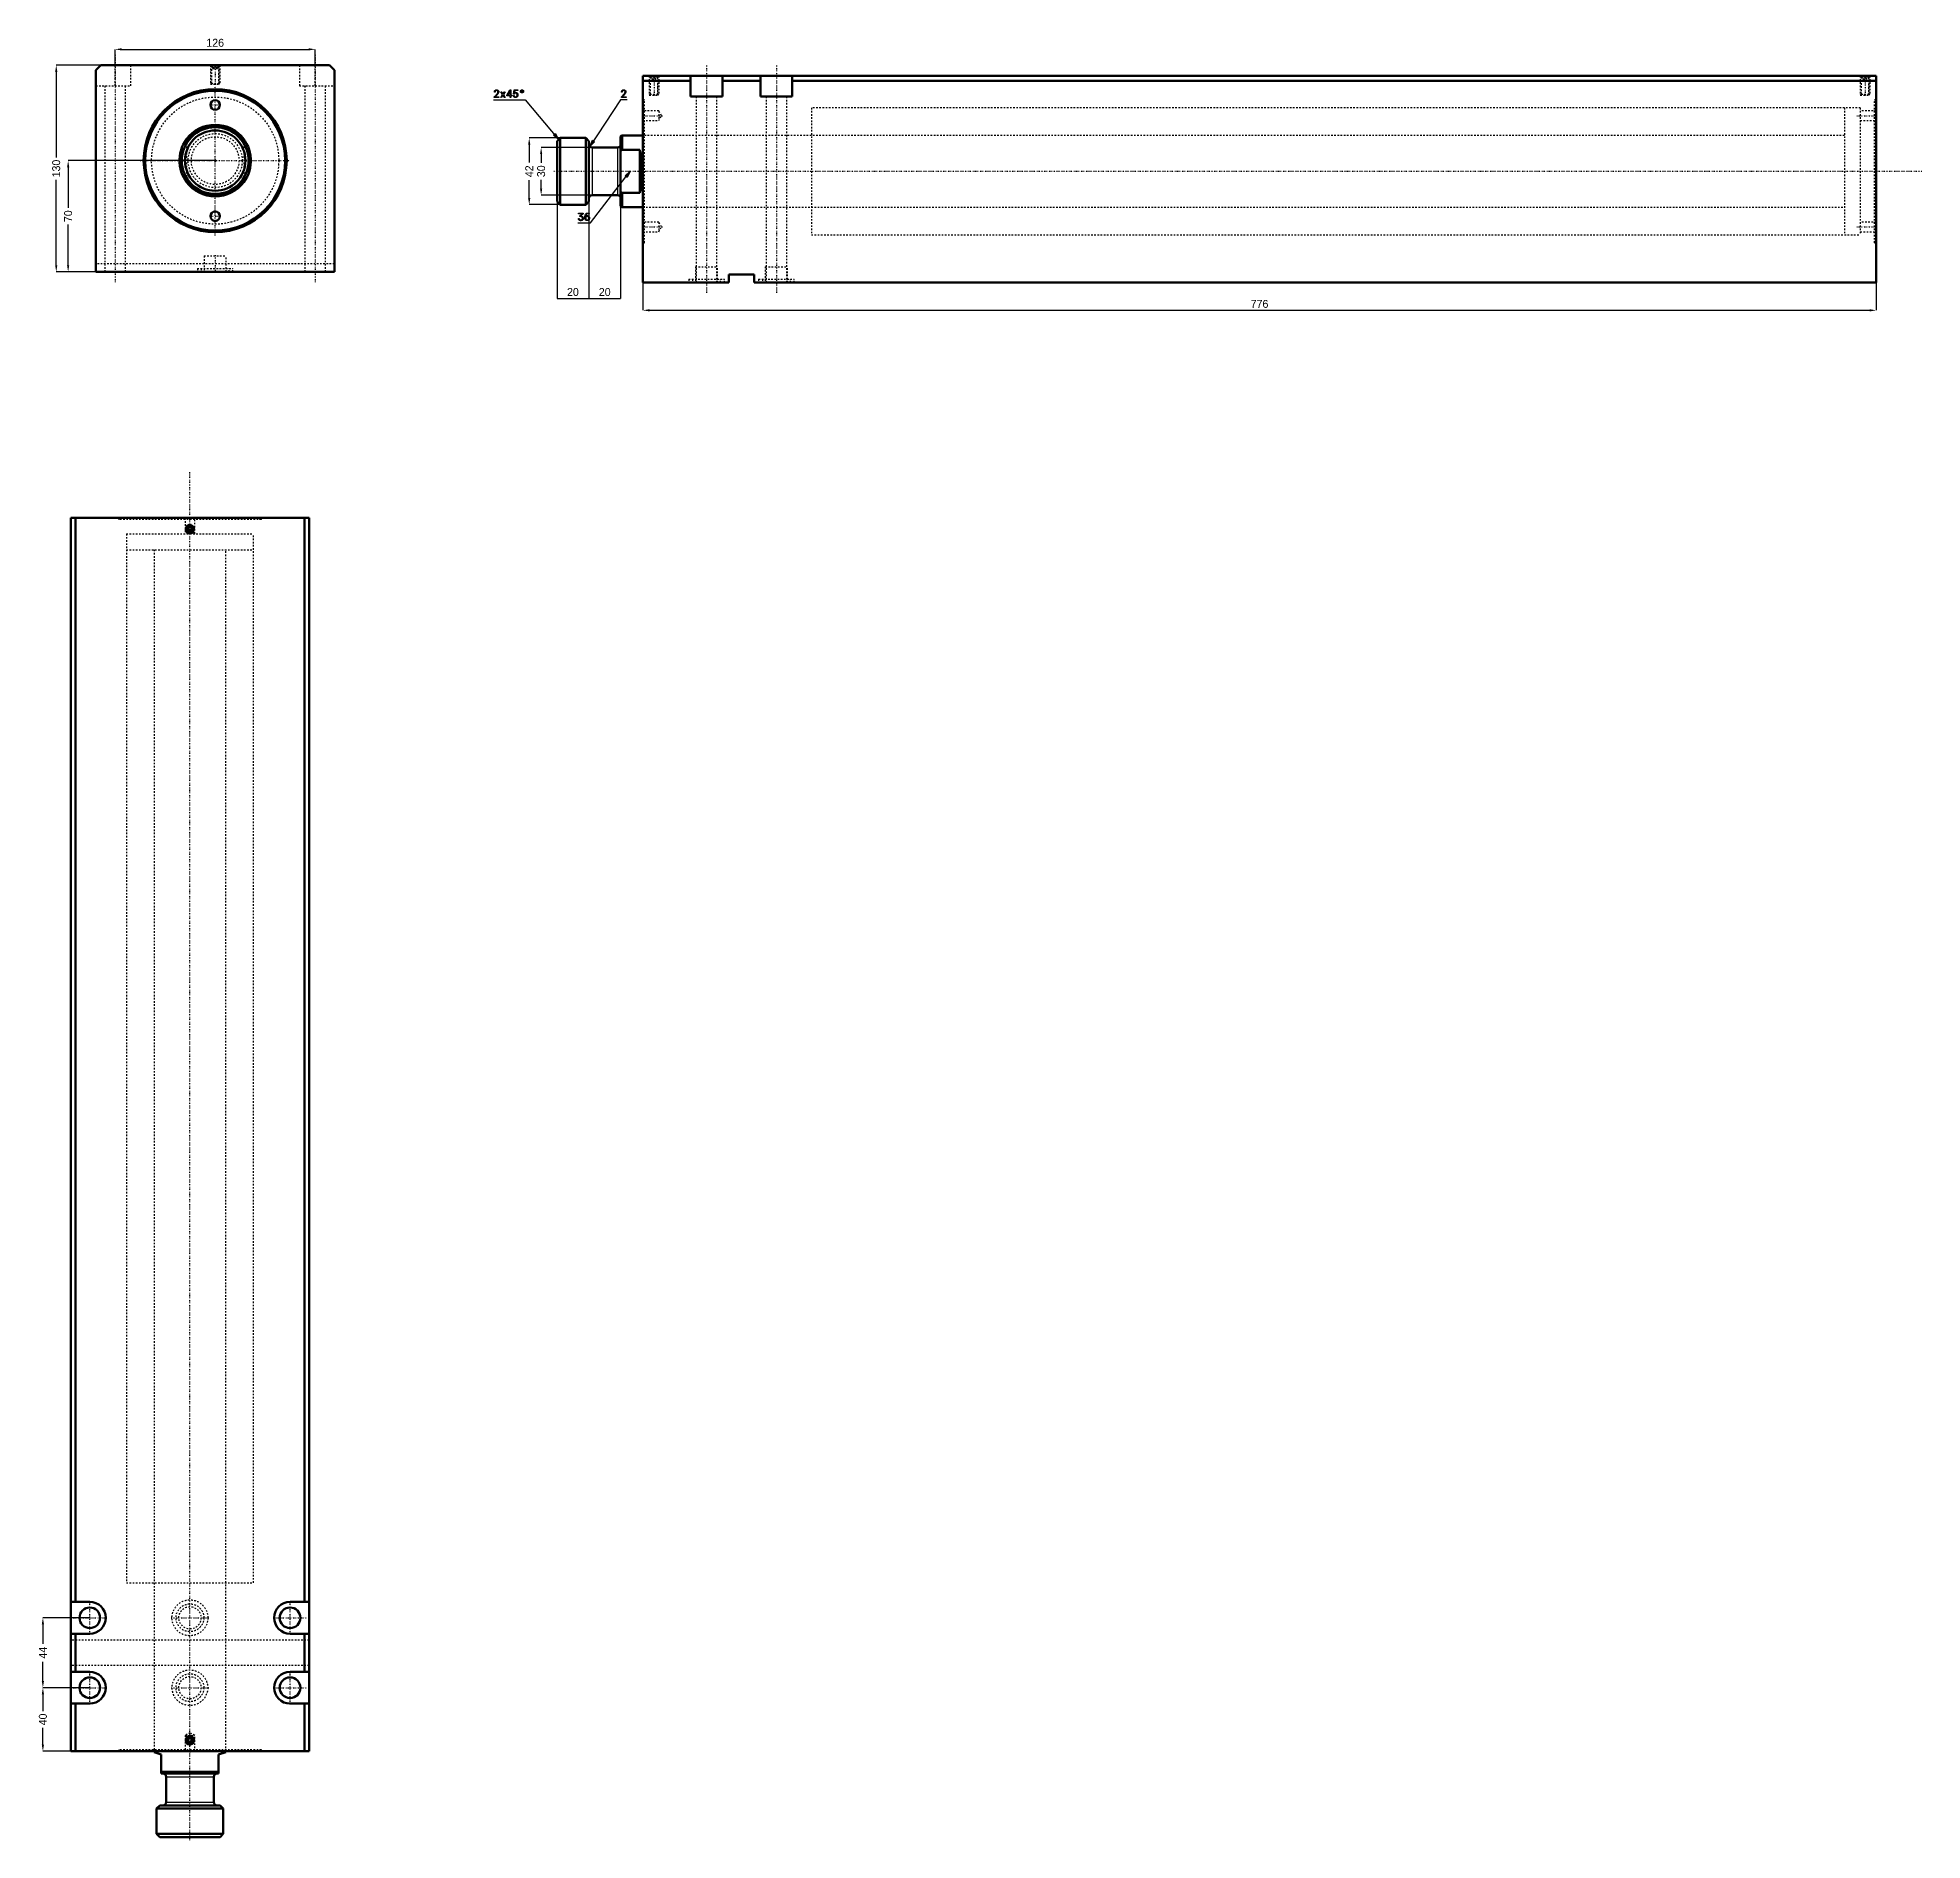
# Model space of a CAD drawing. Header units: millimetres. Extents: x -112 to 1074, y -1057 to 77.
import ezdxf

# ---------------------------------------------------------------- set-up
doc = ezdxf.new("R2010")
doc.units = ezdxf.units.MM
doc.linetypes.add('Center', pattern=[1.5, 0.45, -0.5, 0.05, -0.5])
doc.linetypes.add('Dashed', pattern=[2, 1, -1])
for name, color, linetype, lineweight in [('2d ConnectionPoints', 7, 'Continuous', 50), ('AM_0', 7, 'Continuous', 50), ('AM_4', 3, 'Continuous', 25), ('AM_5', 3, 'Continuous', 25), ('AM_7', 7, 'Center', 25), ('AM_9', 6, 'Dashed', 25)]:
    doc.layers.add(name, color=color, linetype=linetype, lineweight=lineweight)
doc.dimstyles.new('ISO-25', dxfattribs={"dimtxt": 2.5, "dimasz": 2.5, "dimexe": 1.25, "dimexo": 0.625, "dimtad": 1, "dimtxsty": 'Standard', "dimcen": 2.5, "dimadec": 0, "dimazin": 0, "dimtfac": 1, "dimtmove": 0, "dimatfit": 3, "dimfxl": 0, "dimarcsym": 0})

# ---------------------------------------------------------------- blocks, each defined once
blk = doc.blocks.new('1_JECX_MF_TLA_80_650_0_rod__0_in_JECX_MF_160_TLA_80_650_0__0')
at = {"layer": 'AM_0'}
for p, q in [((-18, 13.5), (-18, 10.8)), ((18, 13.5), (18, 10.8)), ((-18, -10.8), (-18, -13.5)), ((18, -10.8), (18, -13.5))]:
    blk.add_line(p, q, dxfattribs=at)
for points in [[(-18, 13.5), (-19.1, 11.9), (-20.1, 10.2), (-20.9, 8.4), (-21.5, 6.5), (-22, 4.6), (-22.3, 2.7), (-22.5, 0.7), (-22.5, -1.2), (-22.3, -3.2), (-21.9, -5.1), (-21.4, -7), (-20.7, -8.8), (-19.8, -10.6), (-18.8, -12.3), (-18, -13.5)], [(18, -13.5), (19.1, -11.9), (20.1, -10.2), (20.9, -8.4), (21.5, -6.5), (22, -4.6), (22.3, -2.7), (22.5, -0.7), (22.5, 1.2), (22.3, 3.2), (21.9, 5.1), (21.4, 7), (20.7, 8.8), (19.8, 10.6), (18.8, 12.3), (18, 13.5)]]:
    blk.add_lwpolyline(points, dxfattribs=at)
for radius in [21, 19]:
    blk.add_circle((0, 0), radius, dxfattribs=at)
for radius, start, end in [(22.5, 36.8699, 143.1301), (22, 35.0968, 144.9032), (22, 215.0968, 324.9032), (22.5, 216.8699, 323.1301)]:
    blk.add_arc((0, 0), radius, start, end, dxfattribs=at)
at = {"layer": 'AM_9'}
for p, q in [((-18, 10.8), (-18, -10.8)), ((18, 10.8), (18, -10.8))]:
    blk.add_line(p, q, dxfattribs=at)
for radius in [17, 15]:
    blk.add_circle((0, 0), radius, dxfattribs=at)
blk = doc.blocks.new('2_JECX_MF_EXLA_80_650_0_body__0_in_JECX_MF_160_TLA_80_650_0__0')
at = {"layer": 'AM_0'}
for p, q in [((-72, 60), (-75, 57)), ((72, 60), (-72, 60)), ((75, 57), (72, 60)), ((-75, 57), (-75, -70)), ((75, -70), (75, 57)), ((-75, -70), (75, -70))]:
    blk.add_line(p, q, dxfattribs=at)
for centre, radius in [((0, 0), 45), ((0, 0), 44), ((0, 35), 3), ((0, -35), 3)]:
    blk.add_circle(centre, radius, dxfattribs=at)
at = {"layer": 'AM_5', "linetype": 'Dashed'}
for p, q in [((-3, 60), (-3, 48)), ((3, 60), (3, 48))]:
    blk.add_line(p, q, dxfattribs=at)
at = {"layer": 'AM_7'}
for p, q in [((-63, 66.5), (-63, -76.5)), ((0, 60.6), (0, 47.4)), ((63, 66.5), (63, -76.5)), ((0, -47.2), (0, 47.2)), ((-3.2, 35), (3.1, 35)), ((-47.2, 0), (47.2, 0)), ((-3.2, -35), (3.1, -35)), ((0, -59.5), (0, -70.5))]:
    blk.add_line(p, q, dxfattribs=at)
at = {"layer": 'AM_9'}
for p, q in [((-63, 47), (-63, 60)), ((-53, 47), (-53, 60)), ((-3, 60), (-2.5, 59.5)), ((-2.5, 59.5), (-2.5, 48.5)), ((-2.5, 59.5), (2.5, 59.5)), ((-1.9, 60), (-2.4, 59.5)), ((-2.4, 59.5), (2.4, 59.5)), ((-2.4, 59.5), (-2.4, 48)), ((-1.4, 58), (-1.4, 60)), ((-0.7, 58), (-0.7, 60)), ((0.7, 58), (0.7, 60)), ((1.4, 58), (1.4, 60)), ((2.4, 59.5), (1.9, 60)), ((2.4, 48), (2.4, 59.5)), ((2.5, 59.5), (3, 60)), ((2.5, 48.5), (2.5, 59.5)), ((53, 60), (53, 47)), ((63, 47), (63, 60)), ((-2.5, 48.5), (-3, 48)), ((-3, 48), (3, 48)), ((-2.5, 48.5), (2.5, 48.5)), ((-1.4, 58), (1.4, 58)), ((3, 48), (2.5, 48.5)), ((-75, 47), (-53, 47)), ((-69.5, 47), (-69.5, -70)), ((-56.5, -70), (-56.5, 47)), ((53, 47), (75, 47)), ((56.5, 47), (56.5, -70)), ((69.5, -70), (69.5, 47)), ((75, -65), (-75, -65)), ((-11.2, -67.9), (11.2, -67.9)), ((-11.2, -67.9), (-11.2, -70)), ((-8.8, -67.9), (-8.8, -70)), ((-7, -60), (7, -60)), ((-7, -60), (-7, -70)), ((7, -70), (7, -60)), ((8.8, -70), (8.8, -67.9)), ((11.2, -70), (11.2, -67.9))]:
    blk.add_line(p, q, dxfattribs=at)
blk.add_circle((0, 0), 40, dxfattribs=at)
blk = doc.blocks.new('*D3')
at = {"layer": 'AM_5', "color": 0, "lineweight": -2}
for p, q in [((-63, 60), (-63, 70)), ((-58.8, 70), (58.8, 70)), ((63, 60), (63, 70))]:
    blk.add_line(p, q, dxfattribs=at)
at = {"layer": 'AM_5', "color": 0}
for points in [[(-58.8, 70.7), (-58.8, 69.3), (-63, 70)], [(58.8, 69.3), (58.8, 70.7), (63, 70)]]:
    blk.add_solid(points, dxfattribs=at)
at = {"layer": 'Defpoints', "color": 0}
for p in [(-63, 60), (63, 70), (63, 60)]:
    blk.add_point(p, dxfattribs=at)
at = {"layer": 'AM_5', "color": 0, "insert": (0, 74.1), "char_height": 5, "attachment_point": 5}
blk.add_mtext('126', dxfattribs=at)
blk = doc.blocks.new('*D4')
at = {"layer": 'AM_5', "color": 0, "lineweight": -2}
for p, q in [((-72, 60), (-100, 60)), ((-100, 55.8), (-100, 2)), ((-100, -65.8), (-100, -12)), ((-75, -70), (-100, -70))]:
    blk.add_line(p, q, dxfattribs=at)
at = {"layer": 'AM_5', "color": 0}
for points in [[(-99.3, 55.8), (-100.7, 55.8), (-100, 60)], [(-100.7, -65.8), (-99.3, -65.8), (-100, -70)]]:
    blk.add_solid(points, dxfattribs=at)
at = {"layer": 'Defpoints', "color": 0}
for p in [(-72, 60), (-100, -70), (-75, -70)]:
    blk.add_point(p, dxfattribs=at)
at = {"layer": 'AM_5', "color": 0, "insert": (-100, -5), "char_height": 5, "attachment_point": 5, "rotation": 90}
blk.add_mtext('130', dxfattribs=at)
blk = doc.blocks.new('*D5')
at = {"layer": 'AM_5', "color": 0, "lineweight": -2}
for p, q in [((0, 0), (-92.5, 0)), ((-92.5, -4.2), (-92.5, -29.7)), ((-92.5, -65.8), (-92.5, -40.3)), ((-75, -70), (-92.5, -70))]:
    blk.add_line(p, q, dxfattribs=at)
at = {"layer": 'AM_5', "color": 0}
for points in [[(-91.8, -4.2), (-93.2, -4.2), (-92.5, 0)], [(-93.2, -65.8), (-91.8, -65.8), (-92.5, -70)]]:
    blk.add_solid(points, dxfattribs=at)
at = {"layer": 'Defpoints', "color": 0}
for p in [(0, 0), (-92.5, -70), (-75, -70)]:
    blk.add_point(p, dxfattribs=at)
at = {"layer": 'AM_5', "color": 0, "insert": (-92.5, -35), "char_height": 5, "attachment_point": 5, "rotation": 90}
blk.add_mtext('70', dxfattribs=at)
blk = doc.blocks.new('1_JECX_MF_TLA_80_650_0_rod__0_in_JECX_MF_160_TLA_80_650_0__4')
at = {"layer": 'AM_0'}
for p, q in [((-22.5, 0), (-22.5, -0.5)), ((22.5, -0.5), (22.5, 0)), ((-18, -2), (-22.5, -0.5)), ((-18, -14), (-18, -2)), ((22.5, -0.5), (18, -2)), ((18, -2), (18, -14)), ((-18, -13), (18, -13)), ((-18, -14), (18, -14)), ((-15, -16), (-15, -32)), ((15, -32), (15, -16)), ((-19, -34), (-21, -36)), ((-19, -34), (19, -34)), ((21, -36), (19, -34)), ((-21, -36), (21, -36)), ((-21, -36), (-21, -52)), ((21, -52), (21, -36)), ((-21, -52), (-19, -54)), ((-21, -52), (21, -52)), ((-19, -54), (19, -54)), ((19, -54), (21, -52))]:
    blk.add_line(p, q, dxfattribs=at)
for centre, start, end in [((-17, -16), 0, 90), ((17, -16), 90, 180), ((-17, -32), 270, 360), ((17, -32), 180, 270)]:
    blk.add_arc(centre, 2, start, end, dxfattribs=at)
at = {"layer": 'AM_4'}
for p, q in [((-15, -16), (15, -16)), ((-15, -32), (15, -32))]:
    blk.add_line(p, q, dxfattribs=at)
at = {"layer": 'AM_7'}
blk.add_line((0, -56), (0, 805), dxfattribs=at)
at = {"layer": 'AM_9'}
for p, q in [((-40, 766), (40, 766)), ((-40, 766), (-40, 756)), ((40, 756), (40, 766)), ((-40, 756), (40, 756)), ((-22.5, 756), (-22.5, 0)), ((22.5, 0), (22.5, 756))]:
    blk.add_line(p, q, dxfattribs=at)
blk = doc.blocks.new('2_JECX_MF_EXLA_80_650_0_body__0_in_JECX_MF_160_TLA_80_650_0__4')
at = {"layer": 'AM_0'}
for p, q in [((75, 776), (-75, 776)), ((-75, 776), (-75, 0)), ((-72, 776), (-72, 94)), ((72, 776), (72, 94)), ((75, 776), (75, 0)), ((-0.7, 770.2), (-1.4, 769)), ((-1.4, 769), (-0.7, 767.8)), ((0.7, 770.2), (-0.7, 770.2)), ((-0.7, 767.8), (0.7, 767.8)), ((1.4, 769), (0.7, 770.2)), ((0.7, 767.8), (1.4, 769)), ((-63, 94), (-75, 94)), ((75, 94), (63, 94)), ((-75, 74), (-63, 74)), ((-72, 74), (-72, 50)), ((63, 74), (75, 74)), ((72, 74), (72, 50)), ((-63, 50), (-75, 50)), ((75, 50), (63, 50)), ((-75, 30), (-63, 30)), ((-72, 30), (-72, 0)), ((63, 30), (75, 30)), ((72, 30), (72, 0)), ((75, 0), (-75, 0)), ((-0.7, 8.3), (-1.4, 7)), ((-1.4, 7), (-0.7, 5.8)), ((0.7, 8.3), (-0.7, 8.3)), ((-0.7, 5.8), (0.7, 5.8)), ((1.4, 7), (0.7, 8.3)), ((0.7, 5.8), (1.4, 7))]:
    blk.add_line(p, q, dxfattribs=at)
for centre, radius in [((0, 769), 2.46), ((0, 769), 2.4), ((0, 769), 1.9), ((-63, 84), 6.5), ((63, 84), 6.5), ((-63, 40), 6.5), ((63, 40), 6.5), ((0, 7), 2.46), ((0, 7), 2.4), ((0, 7), 1.9)]:
    blk.add_circle(centre, radius, dxfattribs=at)
for centre, start, end in [((-63, 84), 270, 90), ((63, 84), 90, 270), ((-63, 40), 270, 90), ((63, 40), 90, 270)]:
    blk.add_arc(centre, 10, start, end, dxfattribs=at)
at = {"layer": 'AM_5'}
for centre in [(0, 769), (0, 7)]:
    blk.add_arc(centre, 3, 75, 15, dxfattribs=at)
at = {"layer": 'AM_7'}
for p, q in [((-3.2, 769), (3.1, 769)), ((-73.5, 84), (-52.5, 84)), ((-63, 73.5), (-63, 94.5)), ((-11.8, 84), (11.8, 84)), ((52.5, 84), (73.5, 84)), ((63, 73.5), (63, 94.5)), ((-63, 29.5), (-63, 50.5)), ((63, 29.5), (63, 50.5)), ((-73.5, 40), (-52.5, 40)), ((-11.8, 40), (11.8, 40)), ((52.5, 40), (73.5, 40)), ((-3.2, 7), (3.1, 7))]:
    blk.add_line(p, q, dxfattribs=at)
at = {"layer": 'AM_9'}
for p, q in [((-45, 776), (-45, 775)), ((45, 775), (-45, 775)), ((-44, 776), (-44, 775)), ((-3, 776), (-3, 766)), ((3, 766), (3, 776)), ((44, 775), (44, 776)), ((45, 775), (45, 776)), ((-40, 766), (40, 766)), ((-40, 766), (-40, 106)), ((40, 106), (40, 766)), ((-40, 106), (40, 106)), ((-22.5, 106), (-22.5, 0)), ((22.5, 0), (22.5, 106)), ((75, 70), (-75, 70)), ((75, 54), (-75, 54)), ((45, 1), (-45, 1)), ((-45, 1), (-45, 0)), ((-44, 1), (-44, 0)), ((0, 11.7), (-3, 10)), ((-3, 10), (-3, 0)), ((-3, 10), (3, 10)), ((3, 10), (0, 11.7)), ((3, 0), (3, 10)), ((44, 0), (44, 1)), ((45, 0), (45, 1))]:
    blk.add_line(p, q, dxfattribs=at)
for centre, radius in [((0, 84), 11.3), ((0, 84), 8.75), ((0, 84), 7), ((0, 40), 11.2), ((0, 40), 8.75), ((0, 40), 7)]:
    blk.add_circle(centre, radius, dxfattribs=at)
blk = doc.blocks.new('*D11')
at = {"layer": 'AM_5', "color": 0, "lineweight": -2}
for p, q in [((-78.9, -916.8), (-108.4, -916.8)), ((-108.4, -921), (-108.4, -933.2)), ((-108.4, -956.7), (-108.4, -944.5)), ((-78.9, -960.8), (-108.4, -960.8))]:
    blk.add_line(p, q, dxfattribs=at)
at = {"layer": 'AM_5', "color": 0}
for points in [[(-109.1, -921), (-107.7, -921), (-108.4, -916.8)], [(-109.1, -956.7), (-107.7, -956.7), (-108.4, -960.8)]]:
    blk.add_solid(points, dxfattribs=at)
at = {"layer": 'Defpoints', "color": 0}
for p in [(-108.4, -916.8), (-78.9, -916.8), (-78.9, -960.8)]:
    blk.add_point(p, dxfattribs=at)
at = {"layer": 'AM_5', "color": 0, "insert": (-108.4, -938.8), "char_height": 5, "attachment_point": 5, "rotation": 90}
blk.add_mtext('44', dxfattribs=at)
blk = doc.blocks.new('*D12')
at = {"layer": 'AM_5', "color": 0, "lineweight": -2}
for p, q in [((-78.9, -960.8), (-108.4, -960.8)), ((-108.4, -965), (-108.4, -975.6)), ((-108.4, -996.7), (-108.4, -986.1)), ((-90.9, -1000.8), (-108.4, -1000.8))]:
    blk.add_line(p, q, dxfattribs=at)
at = {"layer": 'AM_5', "color": 0}
for points in [[(-109.1, -965), (-107.7, -965), (-108.4, -960.8)], [(-109.1, -996.7), (-107.7, -996.7), (-108.4, -1000.8)]]:
    blk.add_solid(points, dxfattribs=at)
at = {"layer": 'Defpoints', "color": 0}
for p in [(-78.9, -960.8), (-108.4, -1000.8), (-90.9, -1000.8)]:
    blk.add_point(p, dxfattribs=at)
at = {"layer": 'AM_5', "color": 0, "insert": (-108.4, -980.8), "char_height": 5, "attachment_point": 5, "rotation": 90}
blk.add_mtext('40', dxfattribs=at)
blk = doc.blocks.new('1_JECX_MF_TLA_80_650_0_rod__0_in_JECX_MF_160_TLA_80_650_0__2')
at = {"layer": 'AM_0'}
for p, q in [((-52, 21), (-54, 19)), ((-54, 19), (-54, -19)), ((-36, 21), (-52, 21)), ((-52, 21), (-52, -21)), ((-34, 19), (-36, 21)), ((-36, 21), (-36, -21)), ((-34, 19), (-34, -19)), ((-16, 15), (-32, 15)), ((-13, 22.5), (-14, 22)), ((-14, 22), (-14, -22)), ((-13, 13.5), (-14, 12.6)), ((0, 22.5), (-13, 22.5)), ((-13, 22.5), (-13, 13.5)), ((-2, 13.5), (-13, 13.5)), ((-2, 13.5), (-2, -13.5)), ((-54, -19), (-52, -21)), ((-52, -21), (-36, -21)), ((-36, -21), (-34, -19)), ((-32, -15), (-16, -15)), ((-14, -12.6), (-13, -13.5)), ((-14, -22), (-13, -22.5)), ((-13, -13.5), (-2, -13.5)), ((-13, -13.5), (-13, -22.5)), ((-13, -22.5), (0, -22.5))]:
    blk.add_line(p, q, dxfattribs=at)
blk.add_lwpolyline([(-2, -13.5), (-1.6, -11.9), (-1.3, -10.2), (-1.1, -8.4), (-0.9, -6.5), (-0.7, -4.6), (-0.6, -2.7), (-0.5, -0.7), (-0.5, 1.2), (-0.6, 3.2), (-0.7, 5.1), (-0.9, 7), (-1.1, 8.8), (-1.4, 10.6), (-1.7, 12.3), (-2, 13.5)], dxfattribs=at)
for centre, start, end in [((-32, 17), 180, 270), ((-16, 17), 270, 360), ((-32, -17), 90, 180), ((-16, -17), 0, 90)]:
    blk.add_arc(centre, 2, start, end, dxfattribs=at)
at = {"layer": 'AM_4'}
for p, q in [((-32, 15), (-32, -15)), ((-16, 15), (-16, -15))]:
    blk.add_line(p, q, dxfattribs=at)
at = {"layer": 'AM_7'}
blk.add_line((-56, 0), (805, 0), dxfattribs=at)
at = {"layer": 'AM_9'}
for p, q in [((766, 40), (756, 40)), ((756, 40), (756, -40)), ((766, 40), (766, -40)), ((756, 22.5), (0, 22.5)), ((0, -22.5), (756, -22.5)), ((756, -40), (766, -40))]:
    blk.add_line(p, q, dxfattribs=at)
blk = doc.blocks.new('2_JECX_MF_EXLA_80_650_0_body__0_in_JECX_MF_160_TLA_80_650_0__2')
at = {"layer": 'AM_0'}
for p, q in [((0, -70), (0, 60)), ((776, 60), (0, 60)), ((30, 60), (30, 47)), ((50, 47), (50, 60)), ((74, 60), (74, 47)), ((94, 47), (94, 60)), ((776, -70), (776, 60)), ((30, 57), (0, 57)), ((74, 57), (50, 57)), ((776, 57), (94, 57)), ((30, 47), (50, 47)), ((74, 47), (94, 47)), ((54, -70), (0, -70)), ((54, -65), (54, -70)), ((70, -65), (54, -65)), ((70, -70), (70, -65)), ((776, -70), (70, -70))]:
    blk.add_line(p, q, dxfattribs=at)
at = {"layer": 'AM_5', "linetype": 'Dashed'}
for p, q in [((4, 60), (4, 48)), ((10, 60), (10, 48)), ((766, 60), (766, 48)), ((772, 60), (772, 48))]:
    blk.add_line(p, q, dxfattribs=at)
at = {"layer": 'AM_7'}
for p, q in [((7, 60.6), (7, 47.4)), ((40, 66.5), (40, -76.5)), ((84, 66.5), (84, -76.5)), ((769, 60.6), (769, 47.4)), ((-0.6, 35), (12.3, 35)), ((763.7, 35), (776.6, 35)), ((-0.6, -35), (12.3, -35)), ((763.7, -35), (776.6, -35))]:
    blk.add_line(p, q, dxfattribs=at)
at = {"layer": 'AM_9'}
for p, q in [((4, 60), (4.5, 59.5)), ((4.5, 59.5), (4.5, 48.5)), ((4.5, 59.5), (9.5, 59.5)), ((5.1, 60), (4.6, 59.5)), ((4.6, 59.5), (4.6, 48)), ((4.6, 59.5), (9.4, 59.5)), ((5.8, 58), (5.8, 60)), ((7, 58), (7, 60)), ((8.2, 58), (8.2, 60)), ((9.4, 59.5), (8.9, 60)), ((9.4, 48), (9.4, 59.5)), ((9.5, 59.5), (10, 60)), ((9.5, 48.5), (9.5, 59.5)), ((766, 60), (766.5, 59.5)), ((766.5, 59.5), (766.5, 48.5)), ((766.5, 59.5), (771.5, 59.5)), ((767.1, 60), (766.6, 59.5)), ((766.6, 59.5), (771.4, 59.5)), ((766.6, 59.5), (766.6, 48)), ((767.8, 58), (767.8, 60)), ((769, 58), (769, 60)), ((770.2, 58), (770.2, 60)), ((771.4, 59.5), (770.9, 60)), ((771.4, 48), (771.4, 59.5)), ((771.5, 59.5), (772, 60)), ((771.5, 48.5), (771.5, 59.5)), ((4.5, 48.5), (4, 48)), ((4, 48), (10, 48)), ((4.5, 48.5), (9.5, 48.5)), ((5.8, 58), (8.2, 58)), ((10, 48), (9.5, 48.5)), ((766.5, 48.5), (766, 48)), ((766, 48), (772, 48)), ((766.5, 48.5), (771.5, 48.5)), ((767.8, 58), (770.2, 58)), ((772, 48), (771.5, 48.5)), ((1, 45), (0, 45)), ((1, 44), (0, 44)), ((10, 38), (0, 38)), ((1, -45), (1, 45)), ((11.7, 35), (10, 38)), ((10, 38), (10, 32)), ((33.5, 47), (33.5, -70)), ((46.5, -70), (46.5, 47)), ((77.5, 47), (77.5, -70)), ((90.5, -70), (90.5, 47)), ((766, 40), (106, 40)), ((106, 40), (106, -40)), ((766, 40), (766, -40)), ((776, 38), (766, 38)), ((775, -45), (775, 45)), ((776, 45), (775, 45)), ((776, 44), (775, 44)), ((0, 32), (10, 32)), ((10, 32), (11.7, 35)), ((766, 32), (776, 32)), ((106, 22.5), (0, 22.5)), ((0, -22.5), (106, -22.5)), ((10, -32), (0, -32)), ((11.7, -35), (10, -32)), ((10, -32), (10, -38)), ((10, -38), (11.7, -35)), ((776, -32), (766, -32)), ((0, -38), (10, -38)), ((0, -44), (1, -44)), ((0, -45), (1, -45)), ((106, -40), (766, -40)), ((766, -38), (776, -38)), ((775, -44), (776, -44)), ((775, -45), (776, -45)), ((28.8, -67.9), (51.3, -67.9)), ((28.8, -67.9), (28.8, -70)), ((31.2, -67.9), (31.2, -70)), ((33, -60), (47, -60)), ((33, -60), (33, -70)), ((47, -70), (47, -60)), ((48.8, -70), (48.8, -67.9)), ((51.3, -70), (51.3, -67.9)), ((72.8, -67.9), (95.2, -67.9)), ((72.8, -67.9), (72.8, -70)), ((75.2, -67.9), (75.2, -70)), ((77, -60), (91, -60)), ((77, -60), (77, -70)), ((91, -70), (91, -60)), ((92.8, -70), (92.8, -67.9)), ((95.2, -70), (95.2, -67.9))]:
    blk.add_line(p, q, dxfattribs=at)
blk = doc.blocks.new('*D21')
at = {"layer": 'AM_5', "color": 0, "lineweight": -2}
for p, q in [((269.1, -76.7), (269.1, -94.2)), ((1045.1, -76.7), (1045.1, -94.2)), ((273.3, -94.2), (1041, -94.2))]:
    blk.add_line(p, q, dxfattribs=at)
at = {"layer": 'AM_5', "color": 0}
for points in [[(273.3, -93.5), (273.3, -94.9), (269.1, -94.2)], [(1041, -93.5), (1041, -94.9), (1045.1, -94.2)]]:
    blk.add_solid(points, dxfattribs=at)
at = {"layer": 'Defpoints', "color": 0}
for p in [(269.1, -76.7), (1045.1, -76.7), (1045.1, -94.2)]:
    blk.add_point(p, dxfattribs=at)
at = {"layer": 'AM_5', "color": 0, "insert": (657.1, -90.2), "char_height": 5, "attachment_point": 5}
blk.add_mtext('776', dxfattribs=at)
blk = doc.blocks.new('*D22')
at = {"layer": 'AM_5', "color": 0, "lineweight": -2}
for p, q in [((235.1, -25.7), (235.1, -86.7)), ((255.1, -23.7), (255.1, -86.7)), ((235.1, -86.7), (255.1, -86.7))]:
    blk.add_line(p, q, dxfattribs=at)
at = {"layer": 'Defpoints', "color": 0}
for p in [(235.1, -25.7), (255.1, -23.7), (255.1, -86.7)]:
    blk.add_point(p, dxfattribs=at)
at = {"layer": 'AM_5', "color": 0, "insert": (245.1, -82.7), "char_height": 5, "attachment_point": 5}
blk.add_mtext('20', dxfattribs=at)
blk = doc.blocks.new('*D23')
at = {"layer": 'AM_5', "color": 0, "lineweight": -2}
for p, q in [((215.1, -25.7), (215.1, -86.7)), ((235.1, -25.7), (235.1, -86.7)), ((215.1, -86.7), (235.1, -86.7))]:
    blk.add_line(p, q, dxfattribs=at)
at = {"layer": 'Defpoints', "color": 0}
for p in [(215.1, -25.7), (235.1, -25.7), (235.1, -86.7)]:
    blk.add_point(p, dxfattribs=at)
at = {"layer": 'AM_5', "color": 0, "insert": (225.1, -82.7), "char_height": 5, "attachment_point": 5}
blk.add_mtext('20', dxfattribs=at)
blk = doc.blocks.new('*D24')
at = {"layer": 'AM_5', "color": 0, "lineweight": -2}
for p, q in [((217.1, 14.3), (197.6, 14.3)), ((197.6, 10.1), (197.6, -1.1)), ((197.6, -23.6), (197.6, -12.4)), ((217.1, -27.7), (197.6, -27.7))]:
    blk.add_line(p, q, dxfattribs=at)
at = {"layer": 'AM_5', "color": 0}
for points in [[(196.9, 10.1), (198.3, 10.1), (197.6, 14.3)], [(196.9, -23.6), (198.3, -23.6), (197.6, -27.7)]]:
    blk.add_solid(points, dxfattribs=at)
at = {"layer": 'Defpoints', "color": 0}
for p in [(197.6, 14.3), (217.1, 14.3), (217.1, -27.7)]:
    blk.add_point(p, dxfattribs=at)
at = {"layer": 'AM_5', "color": 0, "insert": (197.6, -6.7), "char_height": 5, "attachment_point": 5, "rotation": 90}
blk.add_mtext('42', dxfattribs=at)
blk = doc.blocks.new('*D25')
at = {"layer": 'AM_5', "color": 0, "lineweight": -2}
for p, q in [((237.1, 8.3), (205.1, 8.3)), ((205.1, 4.1), (205.1, -1.5)), ((205.1, -17.6), (205.1, -12)), ((237.1, -21.7), (205.1, -21.7))]:
    blk.add_line(p, q, dxfattribs=at)
at = {"layer": 'AM_5', "color": 0}
for points in [[(204.4, 4.1), (205.8, 4.1), (205.1, 8.3)], [(204.4, -17.6), (205.8, -17.6), (205.1, -21.7)]]:
    blk.add_solid(points, dxfattribs=at)
at = {"layer": 'Defpoints', "color": 0}
for p in [(205.1, 8.3), (237.1, 8.3), (237.1, -21.7)]:
    blk.add_point(p, dxfattribs=at)
at = {"layer": 'AM_5', "color": 0, "insert": (205.1, -6.7), "char_height": 5, "attachment_point": 5, "rotation": 90}
blk.add_mtext('30', dxfattribs=at)

msp = doc.modelspace()

# ---------------------------------------------------------------- linework, layer by layer
at = {"layer": '2d ConnectionPoints'}
for p in [(0, 0), (269.122, -6.741), (-15.89, -1000.832)]:
    msp.add_point(p, dxfattribs=at)
at = {"layer": 'AM_5'}
for p, q in [((175.122, 38.259), (195.122, 38.259)), ((195.122, 38.259), (216.122, 13.259)), ((255.122, 38.259), (235.707, 8.845)), ((259.122, 38.259), (255.122, 38.259)), ((236.122, -39.241), (261.122, -6.741)), ((228.122, -39.241), (236.122, -39.241))]:
    msp.add_line(p, q, dxfattribs=at)
for points in [[(175.768, 40.37), (175.768, 40.37), (175.983, 40.566), (176.288, 40.852), (176.288, 40.852), (176.573, 41.129), (176.753, 41.308), (176.753, 41.308), (176.926, 41.489), (177.172, 41.773), (177.172, 41.773), (177.405, 42.073), (177.553, 42.281), (177.553, 42.281), (177.683, 42.489), (177.823, 42.785), (177.823, 42.785), (177.899, 43.062), (177.913, 43.237), (177.913, 43.237), (177.909, 43.335), (177.886, 43.473), (177.886, 43.473), (177.843, 43.602), (177.803, 43.682), (177.803, 43.682), (177.755, 43.757), (177.672, 43.855), (177.672, 43.855), (177.573, 43.938), (177.499, 43.984), (177.499, 43.984), (177.42, 44.023), (177.294, 44.065), (177.294, 44.065), (177.159, 44.087), (177.065, 44.092), (177.065, 44.092), (176.961, 44.087), (176.813, 44.064), (176.813, 44.064), (176.676, 44.021), (176.591, 43.981), (176.591, 43.981), (176.511, 43.933), (176.405, 43.846), (176.405, 43.846), (176.316, 43.741), (176.266, 43.661), (176.266, 43.661), (176.224, 43.574), (176.178, 43.432), (176.178, 43.432), (176.153, 43.277), (176.149, 43.165), (175.661, 43.165), (175.661, 43.165), (175.669, 43.332), (175.708, 43.564), (175.708, 43.564), (175.782, 43.775), (175.85, 43.903), (175.85, 43.903), (175.93, 44.021), (176.071, 44.174), (176.071, 44.174), (176.236, 44.301), (176.358, 44.371), (176.358, 44.371), (176.489, 44.428), (176.695, 44.491), (176.695, 44.491), (176.913, 44.524), (177.065, 44.53), (177.065, 44.53), (177.208, 44.524), (177.414, 44.493), (177.414, 44.493), (177.611, 44.435), (177.738, 44.381), (177.738, 44.381), (177.858, 44.315), (178.019, 44.196), (178.019, 44.196), (178.157, 44.052), (178.237, 43.942), (178.237, 43.942), (178.304, 43.822), (178.377, 43.627), (178.377, 43.627), (178.416, 43.413), (178.424, 43.26), (178.424, 43.26), (178.413, 43.086), (178.355, 42.82), (178.355, 42.82), (178.247, 42.546), (178.147, 42.359), (178.147, 42.359), (178.033, 42.174), (177.848, 41.905), (177.848, 41.905), (177.646, 41.648), (177.502, 41.483), (177.502, 41.483), (177.347, 41.316), (177.088, 41.045), (177.088, 41.045), (176.795, 40.75), (176.581, 40.539), (176.236, 40.201), (178.563, 40.198), (178.563, 39.759), (175.596, 39.759), (175.596, 40.214), (175.768, 40.37)], [(180.792, 41.544), (179.694, 43.334), (180.262, 43.334), (181.081, 41.979), (181.943, 43.334), (182.459, 43.334), (181.374, 41.586), (182.511, 39.759), (181.936, 39.759), (181.072, 41.163), (180.158, 39.759), (179.632, 39.759), (180.792, 41.544)], [(185.546, 40.799), (183.44, 40.799), (183.44, 41.222), (185.358, 44.472), (186.001, 44.472), (186.001, 41.238), (186.703, 41.238), (186.703, 40.799), (186.001, 40.799), (186.001, 39.759), (185.546, 39.759), (185.546, 40.799)], [(185.553, 41.238), (185.553, 43.926), (183.999, 41.238), (185.553, 41.238)], [(189.003, 39.701), (189.003, 39.701), (188.857, 39.706), (188.648, 39.732), (188.648, 39.732), (188.451, 39.781), (188.327, 39.826), (188.327, 39.826), (188.211, 39.882), (188.056, 39.986), (188.056, 39.986), (187.922, 40.115), (187.845, 40.214), (187.845, 40.214), (187.78, 40.325), (187.71, 40.512), (187.71, 40.512), (187.672, 40.723), (187.664, 40.877), (188.171, 40.877), (188.171, 40.877), (188.181, 40.731), (188.23, 40.541), (188.23, 40.541), (188.322, 40.384), (188.407, 40.299), (188.407, 40.299), (188.507, 40.229), (188.679, 40.153), (188.679, 40.153), (188.877, 40.112), (189.023, 40.104), (189.023, 40.104), (189.149, 40.111), (189.32, 40.147), (189.32, 40.147), (189.472, 40.214), (189.562, 40.276), (189.562, 40.276), (189.644, 40.349), (189.748, 40.475), (189.748, 40.475), (189.833, 40.62), (189.878, 40.728), (189.878, 40.728), (189.914, 40.842), (189.953, 41.02), (189.953, 41.02), (189.974, 41.208), (189.978, 41.339), (189.978, 41.339), (189.975, 41.458), (189.954, 41.632), (189.954, 41.632), (189.916, 41.799), (189.881, 41.906), (189.881, 41.906), (189.838, 42.008), (189.758, 42.145), (189.758, 42.145), (189.66, 42.264), (189.585, 42.333), (189.585, 42.333), (189.502, 42.392), (189.363, 42.455), (189.363, 42.455), (189.208, 42.489), (189.094, 42.496), (189.094, 42.496), (188.974, 42.488), (188.804, 42.446), (188.804, 42.446), (188.646, 42.369), (188.548, 42.298), (188.548, 42.298), (188.46, 42.212), (188.35, 42.063), (188.35, 42.063), (188.269, 41.887), (188.23, 41.755), (187.736, 41.755), (188.074, 44.485), (190.368, 44.485), (190.368, 44.062), (188.535, 44.062), (188.327, 42.499), (188.327, 42.499), (188.396, 42.583), (188.504, 42.693), (188.504, 42.693), (188.617, 42.783), (188.695, 42.832), (188.695, 42.832), (188.777, 42.873), (188.91, 42.916), (188.91, 42.916), (189.056, 42.94), (189.159, 42.944), (189.159, 42.944), (189.319, 42.936), (189.541, 42.891), (189.541, 42.891), (189.744, 42.807), (189.868, 42.73), (189.868, 42.73), (189.982, 42.638), (190.131, 42.477), (190.131, 42.477), (190.255, 42.288), (190.323, 42.146), (190.323, 42.146), (190.379, 41.996), (190.44, 41.757), (190.44, 41.757), (190.473, 41.503), (190.479, 41.326), (190.479, 41.326), (190.472, 41.139), (190.433, 40.875), (190.433, 40.875), (190.36, 40.631), (190.294, 40.479), (190.294, 40.479), (190.214, 40.338), (190.071, 40.151), (190.071, 40.151), (189.902, 39.994), (189.774, 39.906), (189.774, 39.906), (189.636, 39.832), (189.414, 39.752), (189.414, 39.752), (189.174, 39.709), (189.003, 39.701)], [(193.078, 42.554), (193.078, 42.554), (192.976, 42.56), (192.828, 42.588), (192.828, 42.588), (192.687, 42.641), (192.597, 42.689), (192.597, 42.689), (192.512, 42.747), (192.399, 42.848), (192.399, 42.848), (192.302, 42.966), (192.246, 43.055), (192.246, 43.055), (192.199, 43.149), (192.149, 43.295), (192.149, 43.295), (192.121, 43.449), (192.116, 43.555), (192.116, 43.555), (192.121, 43.662), (192.149, 43.815), (192.149, 43.815), (192.199, 43.962), (192.246, 44.056), (192.246, 44.056), (192.302, 44.144), (192.399, 44.263), (192.399, 44.263), (192.512, 44.364), (192.597, 44.421), (192.597, 44.421), (192.687, 44.47), (192.828, 44.523), (192.828, 44.523), (192.976, 44.551), (193.078, 44.556), (193.078, 44.556), (193.181, 44.551), (193.328, 44.523), (193.328, 44.523), (193.468, 44.47), (193.558, 44.421), (193.558, 44.421), (193.642, 44.364), (193.754, 44.263), (193.754, 44.263), (193.85, 44.145), (193.905, 44.057), (193.905, 44.057), (193.952, 43.964), (194.002, 43.817), (194.002, 43.817), (194.029, 43.663), (194.034, 43.555), (194.034, 43.555), (194.029, 43.448), (194.002, 43.293), (194.002, 43.293), (193.952, 43.147), (193.905, 43.053), (193.905, 43.053), (193.85, 42.965), (193.754, 42.848), (193.754, 42.848), (193.642, 42.747), (193.558, 42.689), (193.558, 42.689), (193.468, 42.641), (193.328, 42.588), (193.328, 42.588), (193.181, 42.56), (193.078, 42.554)], [(193.078, 42.951), (193.078, 42.951), (193.14, 42.954), (193.228, 42.971), (193.228, 42.971), (193.313, 43.003), (193.367, 43.032), (193.367, 43.032), (193.419, 43.067), (193.487, 43.128), (193.487, 43.128), (193.545, 43.2), (193.579, 43.253), (193.579, 43.253), (193.607, 43.31), (193.637, 43.399), (193.637, 43.399), (193.654, 43.491), (193.657, 43.555), (193.657, 43.555), (193.654, 43.619), (193.637, 43.712), (193.637, 43.712), (193.607, 43.801), (193.579, 43.858), (193.579, 43.858), (193.545, 43.911), (193.487, 43.983), (193.487, 43.983), (193.419, 44.044), (193.367, 44.079), (193.367, 44.079), (193.313, 44.108), (193.228, 44.14), (193.228, 44.14), (193.14, 44.157), (193.078, 44.16), (193.078, 44.16), (193.017, 44.157), (192.927, 44.14), (192.927, 44.14), (192.842, 44.108), (192.787, 44.079), (192.787, 44.079), (192.736, 44.044), (192.666, 43.983), (192.666, 43.983), (192.607, 43.911), (192.573, 43.858), (192.573, 43.858), (192.544, 43.801), (192.513, 43.712), (192.513, 43.712), (192.496, 43.619), (192.493, 43.555), (192.493, 43.555), (192.496, 43.491), (192.513, 43.399), (192.513, 43.399), (192.544, 43.31), (192.573, 43.253), (192.573, 43.253), (192.607, 43.2), (192.666, 43.128), (192.666, 43.128), (192.736, 43.067), (192.787, 43.032), (192.787, 43.032), (192.842, 43.003), (192.927, 42.971), (192.927, 42.971), (193.017, 42.954), (193.078, 42.951)], [(255.768, 40.37), (255.768, 40.37), (255.983, 40.566), (256.288, 40.852), (256.288, 40.852), (256.573, 41.129), (256.753, 41.308), (256.753, 41.308), (256.926, 41.489), (257.172, 41.773), (257.172, 41.773), (257.405, 42.073), (257.553, 42.281), (257.553, 42.281), (257.683, 42.489), (257.823, 42.785), (257.823, 42.785), (257.899, 43.062), (257.913, 43.237), (257.913, 43.237), (257.909, 43.335), (257.886, 43.473), (257.886, 43.473), (257.843, 43.602), (257.803, 43.682), (257.803, 43.682), (257.755, 43.757), (257.672, 43.855), (257.672, 43.855), (257.573, 43.938), (257.499, 43.984), (257.499, 43.984), (257.42, 44.023), (257.294, 44.065), (257.294, 44.065), (257.159, 44.087), (257.065, 44.092), (257.065, 44.092), (256.961, 44.087), (256.813, 44.064), (256.813, 44.064), (256.676, 44.021), (256.591, 43.981), (256.591, 43.981), (256.511, 43.933), (256.405, 43.846), (256.405, 43.846), (256.316, 43.741), (256.266, 43.661), (256.266, 43.661), (256.224, 43.574), (256.178, 43.432), (256.178, 43.432), (256.153, 43.277), (256.149, 43.165), (255.661, 43.165), (255.661, 43.165), (255.669, 43.332), (255.708, 43.564), (255.708, 43.564), (255.782, 43.775), (255.85, 43.903), (255.85, 43.903), (255.93, 44.021), (256.071, 44.174), (256.071, 44.174), (256.236, 44.301), (256.358, 44.371), (256.358, 44.371), (256.489, 44.428), (256.695, 44.491), (256.695, 44.491), (256.913, 44.524), (257.065, 44.53), (257.065, 44.53), (257.208, 44.524), (257.414, 44.493), (257.414, 44.493), (257.611, 44.435), (257.738, 44.381), (257.738, 44.381), (257.858, 44.315), (258.019, 44.196), (258.019, 44.196), (258.157, 44.052), (258.237, 43.942), (258.237, 43.942), (258.304, 43.822), (258.377, 43.627), (258.377, 43.627), (258.416, 43.413), (258.424, 43.26), (258.424, 43.26), (258.413, 43.086), (258.355, 42.82), (258.355, 42.82), (258.247, 42.546), (258.147, 42.359), (258.147, 42.359), (258.033, 42.174), (257.848, 41.905), (257.848, 41.905), (257.646, 41.648), (257.502, 41.483), (257.502, 41.483), (257.347, 41.316), (257.088, 41.045), (257.088, 41.045), (256.795, 40.75), (256.581, 40.539), (256.236, 40.201), (258.563, 40.198), (258.563, 39.759), (255.596, 39.759), (255.596, 40.214), (255.768, 40.37)], [(216.122, 13.259), (212.804, 15.914), (214.08, 16.986), (216.122, 13.259)], [(235.707, 8.845), (237.307, 12.782), (238.698, 11.864), (235.707, 8.845)], [(261.122, -6.741), (259.242, -10.551), (257.921, -9.535), (261.122, -6.741)], [(229.054, -36.434), (229.054, -36.434), (229.06, -36.544), (229.089, -36.699), (229.089, -36.699), (229.143, -36.841), (229.193, -36.928), (229.193, -36.928), (229.252, -37.009), (229.354, -37.115), (229.354, -37.115), (229.473, -37.204), (229.561, -37.253), (229.561, -37.253), (229.655, -37.294), (229.8, -37.338), (229.8, -37.338), (229.951, -37.362), (230.055, -37.367), (230.055, -37.367), (230.166, -37.362), (230.326, -37.338), (230.326, -37.338), (230.48, -37.293), (230.579, -37.252), (230.579, -37.252), (230.672, -37.201), (230.798, -37.112), (230.798, -37.112), (230.906, -37.005), (230.969, -36.923), (230.969, -36.923), (231.021, -36.836), (231.078, -36.695), (231.078, -36.695), (231.109, -36.542), (231.115, -36.434), (231.115, -36.434), (231.107, -36.28), (231.064, -36.068), (231.064, -36.068), (230.984, -35.878), (230.91, -35.763), (230.91, -35.763), (230.822, -35.659), (230.668, -35.523), (230.668, -35.523), (230.486, -35.411), (230.35, -35.35), (230.35, -35.35), (230.203, -35.301), (229.97, -35.247), (229.97, -35.247), (229.719, -35.218), (229.542, -35.212), (229.542, -34.757), (230.861, -33.464), (228.658, -33.464), (228.658, -33.028), (231.479, -33.028), (231.479, -33.483), (230.13, -34.816), (230.13, -34.816), (230.424, -34.884), (230.799, -35.031), (230.799, -35.031), (231.094, -35.232), (231.247, -35.396), (231.247, -35.396), (231.368, -35.578), (231.499, -35.876), (231.499, -35.876), (231.569, -36.201), (231.583, -36.434), (231.583, -36.434), (231.574, -36.602), (231.526, -36.837), (231.526, -36.837), (231.437, -37.05), (231.355, -37.18), (231.355, -37.18), (231.259, -37.299), (231.095, -37.455), (231.095, -37.455), (230.907, -37.583), (230.769, -37.653), (230.769, -37.653), (230.624, -37.71), (230.401, -37.772), (230.401, -37.772), (230.172, -37.806), (230.016, -37.812), (230.016, -37.812), (229.865, -37.806), (229.646, -37.773), (229.646, -37.773), (229.435, -37.711), (229.3, -37.655), (229.3, -37.655), (229.172, -37.585), (228.999, -37.458), (228.999, -37.458), (228.85, -37.304), (228.764, -37.185), (228.764, -37.185), (228.69, -37.055), (228.611, -36.841), (228.611, -36.841), (228.569, -36.605), (228.56, -36.434), (229.054, -36.434)], [(234.088, -37.78), (234.088, -37.78), (233.868, -37.769), (233.575, -37.716), (233.575, -37.716), (233.327, -37.616), (233.186, -37.525), (233.186, -37.525), (233.063, -37.415), (232.909, -37.223), (232.909, -37.223), (232.791, -36.998), (232.733, -36.829), (232.733, -36.829), (232.687, -36.646), (232.638, -36.343), (232.638, -36.343), (232.611, -36.007), (232.606, -35.765), (232.606, -35.765), (232.622, -35.267), (232.704, -34.604), (232.704, -34.604), (232.857, -34.042), (232.998, -33.724), (232.998, -33.724), (233.172, -33.457), (233.502, -33.168), (233.502, -33.168), (233.912, -33.012), (234.231, -32.983), (234.231, -32.983), (234.384, -32.987), (234.594, -33.011), (234.594, -33.011), (234.78, -33.055), (234.891, -33.096), (234.891, -33.096), (234.993, -33.145), (235.137, -33.229), (235.137, -33.229), (235.268, -33.326), (235.349, -33.399), (234.991, -33.691), (234.991, -33.691), (234.945, -33.638), (234.863, -33.566), (234.863, -33.566), (234.765, -33.504), (234.691, -33.469), (234.691, -33.469), (234.611, -33.439), (234.479, -33.406), (234.479, -33.406), (234.335, -33.389), (234.231, -33.386), (234.231, -33.386), (234.067, -33.398), (233.849, -33.465), (233.849, -33.465), (233.664, -33.589), (233.56, -33.704), (233.56, -33.704), (233.469, -33.836), (233.355, -34.049), (233.355, -34.049), (233.269, -34.281), (233.227, -34.447), (233.227, -34.447), (233.192, -34.62), (233.149, -34.892), (233.149, -34.892), (233.116, -35.18), (233.1, -35.381), (233.1, -35.381), (233.173, -35.241), (233.295, -35.058), (233.295, -35.058), (233.435, -34.907), (233.537, -34.824), (233.537, -34.824), (233.646, -34.755), (233.823, -34.681), (233.823, -34.681), (234.016, -34.641), (234.153, -34.634), (234.153, -34.634), (234.314, -34.643), (234.541, -34.69), (234.541, -34.69), (234.751, -34.778), (234.881, -34.86), (234.881, -34.86), (235.001, -34.956), (235.16, -35.122), (235.16, -35.122), (235.293, -35.316), (235.367, -35.459), (235.367, -35.459), (235.428, -35.611), (235.495, -35.846), (235.495, -35.846), (235.531, -36.09), (235.537, -36.259), (235.537, -36.259), (235.53, -36.434), (235.491, -36.682), (235.491, -36.682), (235.418, -36.911), (235.351, -37.053), (235.351, -37.053), (235.27, -37.185), (235.128, -37.36), (235.128, -37.36), (234.959, -37.507), (234.832, -37.59), (234.832, -37.59), (234.696, -37.658), (234.48, -37.732), (234.48, -37.732), (234.25, -37.772), (234.088, -37.78)], [(234.094, -37.37), (234.094, -37.37), (234.212, -37.364), (234.374, -37.334), (234.374, -37.334), (234.519, -37.279), (234.606, -37.227), (234.606, -37.227), (234.686, -37.165), (234.79, -37.056), (234.79, -37.056), (234.876, -36.927), (234.923, -36.829), (234.923, -36.829), (234.962, -36.724), (235.004, -36.554), (235.004, -36.554), (235.026, -36.37), (235.03, -36.239), (235.03, -36.239), (235.026, -36.117), (235.005, -35.943), (235.005, -35.943), (234.966, -35.779), (234.93, -35.677), (234.93, -35.677), (234.885, -35.581), (234.804, -35.453), (234.804, -35.453), (234.704, -35.343), (234.627, -35.28), (234.627, -35.28), (234.543, -35.228), (234.403, -35.171), (234.403, -35.171), (234.247, -35.14), (234.133, -35.134), (234.133, -35.134), (234.016, -35.14), (233.851, -35.173), (233.851, -35.173), (233.701, -35.234), (233.609, -35.29), (233.609, -35.29), (233.524, -35.357), (233.412, -35.474), (233.412, -35.474), (233.318, -35.612), (233.266, -35.714), (233.266, -35.714), (233.222, -35.824), (233.175, -35.999), (233.175, -35.999), (233.15, -36.186), (233.145, -36.317), (233.145, -36.317), (233.15, -36.437), (233.173, -36.606), (233.173, -36.606), (233.216, -36.763), (233.256, -36.862), (233.256, -36.862), (233.304, -36.953), (233.392, -37.074), (233.392, -37.074), (233.498, -37.177), (233.579, -37.235), (233.579, -37.235), (233.668, -37.284), (233.815, -37.336), (233.815, -37.336), (233.977, -37.365), (234.094, -37.37)]]:
    msp.add_lwpolyline(points, dxfattribs=at)

# ---------------------------------------------------------------- block references
for name, p in [('2_JECX_MF_EXLA_80_650_0_body__0_in_JECX_MF_160_TLA_80_650_0__0', (0, 0)), ('2_JECX_MF_EXLA_80_650_0_body__0_in_JECX_MF_160_TLA_80_650_0__2', (269.122, -6.741)), ('1_JECX_MF_TLA_80_650_0_rod__0_in_JECX_MF_160_TLA_80_650_0__2', (269.122, -6.741)), ('1_JECX_MF_TLA_80_650_0_rod__0_in_JECX_MF_160_TLA_80_650_0__0', (0, 0)), ('1_JECX_MF_TLA_80_650_0_rod__0_in_JECX_MF_160_TLA_80_650_0__4', (-15.89, -1000.832)), ('2_JECX_MF_EXLA_80_650_0_body__0_in_JECX_MF_160_TLA_80_650_0__4', (-15.89, -1000.832))]:
    msp.add_blockref(name, p)

# ---------------------------------------------------------------- dimensions: what is measured, and where the dimension line sits
for base, p1, p2, text, override, picture, middle in [((63, 70), (-63, 60), (63, 60), '126', {"dimtxt": 5, "dimasz": 4.166667, "dimexe": 0, "dimexo": 0, "dimgap": 1.5}, '*D3', (0, 70)), ((235.122, -86.741), (215.122, -25.741), (235.122, -25.741), '20', {"dimtxt": 5, "dimasz": 0, "dimexe": 0, "dimexo": 0, "dimgap": 1.5}, '*D23', (225.122, -86.741)), ((255.122, -86.741), (235.122, -25.741), (255.122, -23.741), '20', {"dimtxt": 5, "dimasz": 0, "dimexe": 0, "dimexo": 0, "dimgap": 1.5}, '*D22', (245.122, -86.741)), ((1045.122, -94.241), (269.122, -76.741), (1045.122, -76.741), '776', {"dimtxt": 5, "dimasz": 4.166667, "dimexe": 0, "dimexo": 0, "dimgap": 1.5}, '*D21', (657.122, -94.241))]:
    dim = msp.add_linear_dim(base=base, p1=p1, p2=p2, text=text, dimstyle='ISO-25', override=override, dxfattribs=at)
    dim.commit()
    dim.dimension.update_dxf_attribs({"geometry": picture, "text_midpoint": middle, "dimtype": 160})
for base, p1, p2, text, picture, middle in [((-100, -70), (-72, 60), (-75, -70), '130', '*D4', (-100, -5)), ((197.622, 14.259), (217.122, -27.741), (217.122, 14.259), '42', '*D24', (197.622, -6.741)), ((-92.5, -70), (0, 0), (-75, -70), '70', '*D5', (-92.5, -35)), ((205.122, 8.259), (237.122, -21.741), (237.122, 8.259), '30', '*D25', (205.122, -6.741)), ((-108.39, -916.832), (-78.89, -960.832), (-78.89, -916.832), '44', '*D11', (-108.39, -938.832)), ((-108.39, -1000.832), (-78.89, -960.832), (-90.89, -1000.832), '40', '*D12', (-108.39, -980.832))]:
    dim = msp.add_linear_dim(base=base, p1=p1, p2=p2, angle=90, text=text, dimstyle='ISO-25', override={"dimtxt": 5, "dimasz": 4.166667, "dimexe": 0, "dimexo": 0, "dimgap": 1.5}, dxfattribs=at)
    dim.commit()
    dim.dimension.update_dxf_attribs({"geometry": picture, "text_midpoint": middle, "dimtype": 160, "text_rotation": 90})

doc.saveas('drawing.dxf')
